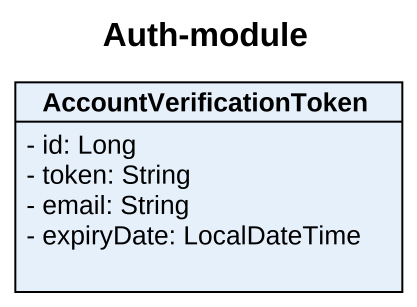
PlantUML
@startuml
title Auth-module
hide circle
hide empty members
skinparam classAttributeIconSize 0
class AccountVerificationToken {
  - id: Long
  - token: String
  - email: String
  - expiryDate: LocalDateTime
}
@enduml
